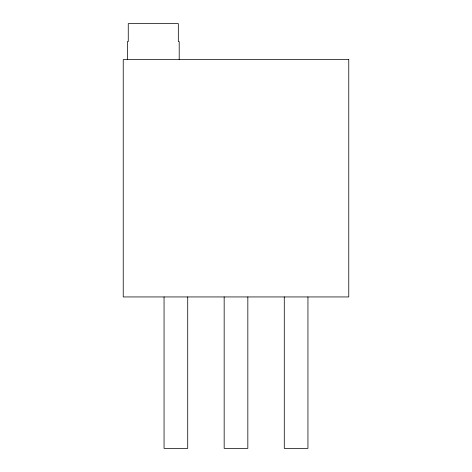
<?xml version="1.0" encoding="UTF-8"?>
<svg xmlns="http://www.w3.org/2000/svg" width="472" height="472" viewBox="0 0 472 472"><rect width="100%" height="100%" fill="white"/><g stroke="black" fill="none" stroke-linecap="round" stroke-linejoin="round"><path stroke-width="0.71" d="M307.945 296.941L307.945 448.4L284.28 448.4L284.28 296.941M247.835 296.941L247.835 448.4L224.165 448.4L224.165 296.941M187.72 296.941L187.72 448.4L164.055 448.4L164.055 296.941M179.201 59.572L179.201 41.583L178.322 41.583L178.322 23.6L128.26 23.6L128.26 41.583L127.375 41.583L127.375 59.572M348.767 59.572L123.233 59.572L123.233 296.941L348.767 296.941L348.767 59.572"/></g></svg>
